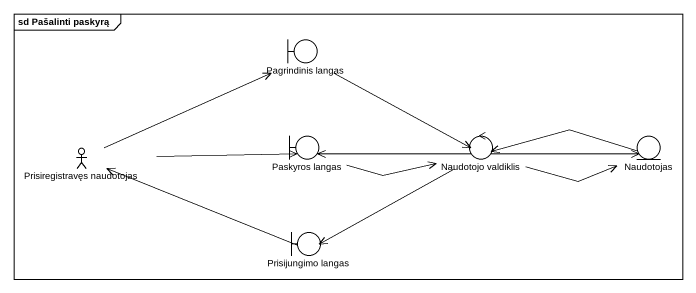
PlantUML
@startuml
mainframe sd Pašalinti paskyrą
boundary "Pagrindinis langas" as Pagrindinis_langas
actor "Prisiregistravęs naudotojas" as Prisiregistravęs_naudotojas
boundary "Paskyros langas" as Paskyros_langas
control "Naudotojo valdiklis" as Naudotojo_valdiklis
entity Naudotojas
boundary "Prisijungimo langas" as Prisijungimo_langas
Pagrindinis_langas -right-> Naudotojo_valdiklis
Prisiregistravęs_naudotojas -right-> Pagrindinis_langas
Prisiregistravęs_naudotojas -right-> Paskyros_langas
Paskyros_langas -right-> Naudotojo_valdiklis
Naudotojo_valdiklis -left-> Paskyros_langas
Naudotojo_valdiklis -right-> Naudotojas
Naudotojo_valdiklis -right-> Naudotojas
Naudotojo_valdiklis -left-> Prisijungimo_langas
Naudotojas -left-> Naudotojo_valdiklis
Prisijungimo_langas -left-> Prisiregistravęs_naudotojas
@enduml
